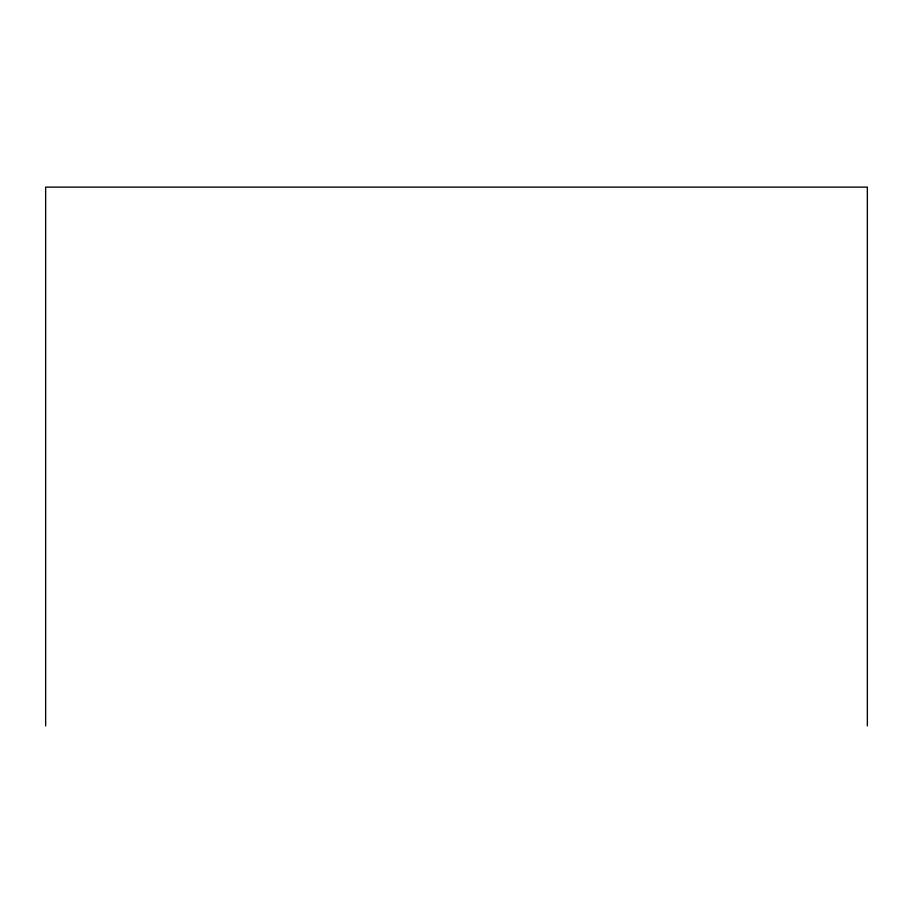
<?xml version="1.0" encoding="UTF-8"?>
<svg xmlns="http://www.w3.org/2000/svg" width="913" height="913" viewBox="0 0 913 913"><rect width="100%" height="100%" fill="white"/><g stroke="black" fill="none" stroke-linecap="round" stroke-linejoin="round"><path stroke-width="1.37" d="M867.35 725.881L867.35 187.119L45.65 187.119L45.65 725.881"/></g></svg>
